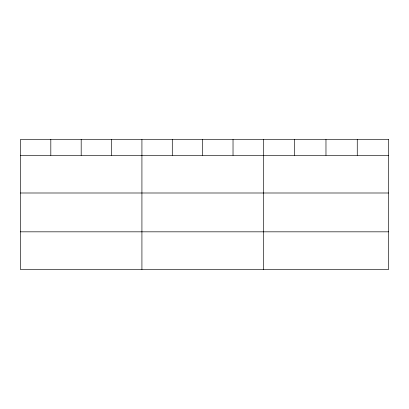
<?xml version="1.0" encoding="UTF-8"?>
<svg xmlns="http://www.w3.org/2000/svg" width="409" height="409" viewBox="0 0 409 409"><rect width="100%" height="100%" fill="white"/><g stroke="black" fill="none" stroke-linecap="round" stroke-linejoin="round"><path stroke-width="0.61" d="M20.45 155.313L388.55 155.313M20.45 192.997L388.55 192.997M20.45 231.826L388.55 231.826M357.261 139.484L357.261 155.313M325.973 139.484L325.973 155.313M294.684 139.484L294.684 155.313M263.396 139.484L263.396 269.516M233.028 139.484L233.028 155.313M202.659 139.484L202.659 155.313M172.291 139.484L172.291 155.313M141.923 139.484L141.923 269.516M111.555 139.484L111.555 155.313M81.187 139.484L81.187 155.313M50.818 139.484L50.818 155.313M388.55 139.484L20.45 139.484L20.45 269.516L388.55 269.516L388.55 139.484"/></g></svg>
